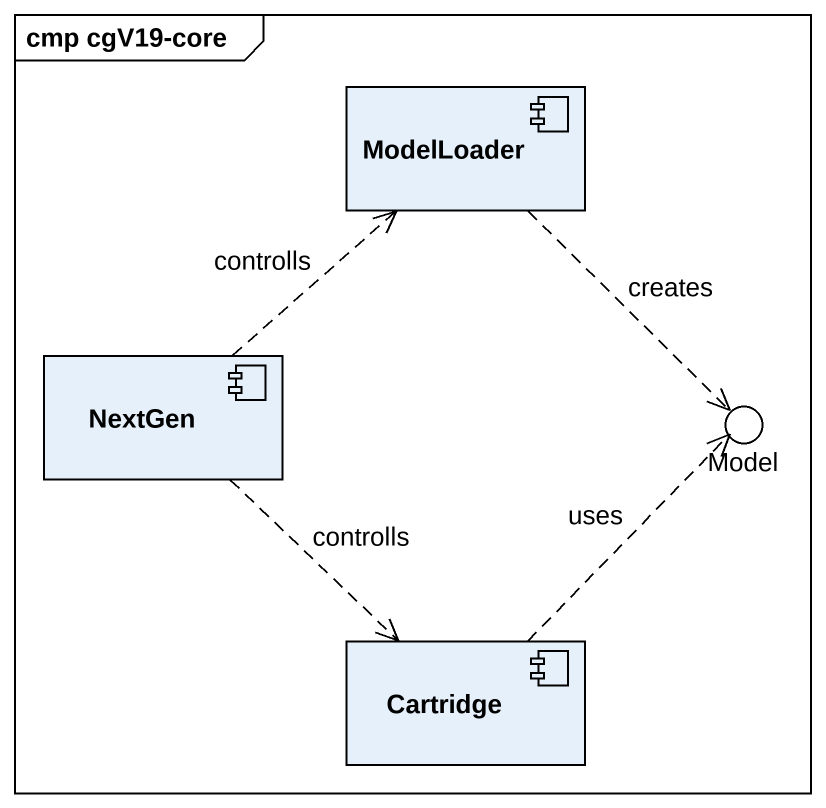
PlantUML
@startuml
mainframe cmp cgV19-core
component ModelLoader
component NextGen
() Model
component Cartridge
ModelLoader ..> Model : creates
NextGen .up.> ModelLoader : controlls
NextGen ..> Cartridge : controlls
Cartridge .up.> Model : uses
@enduml
